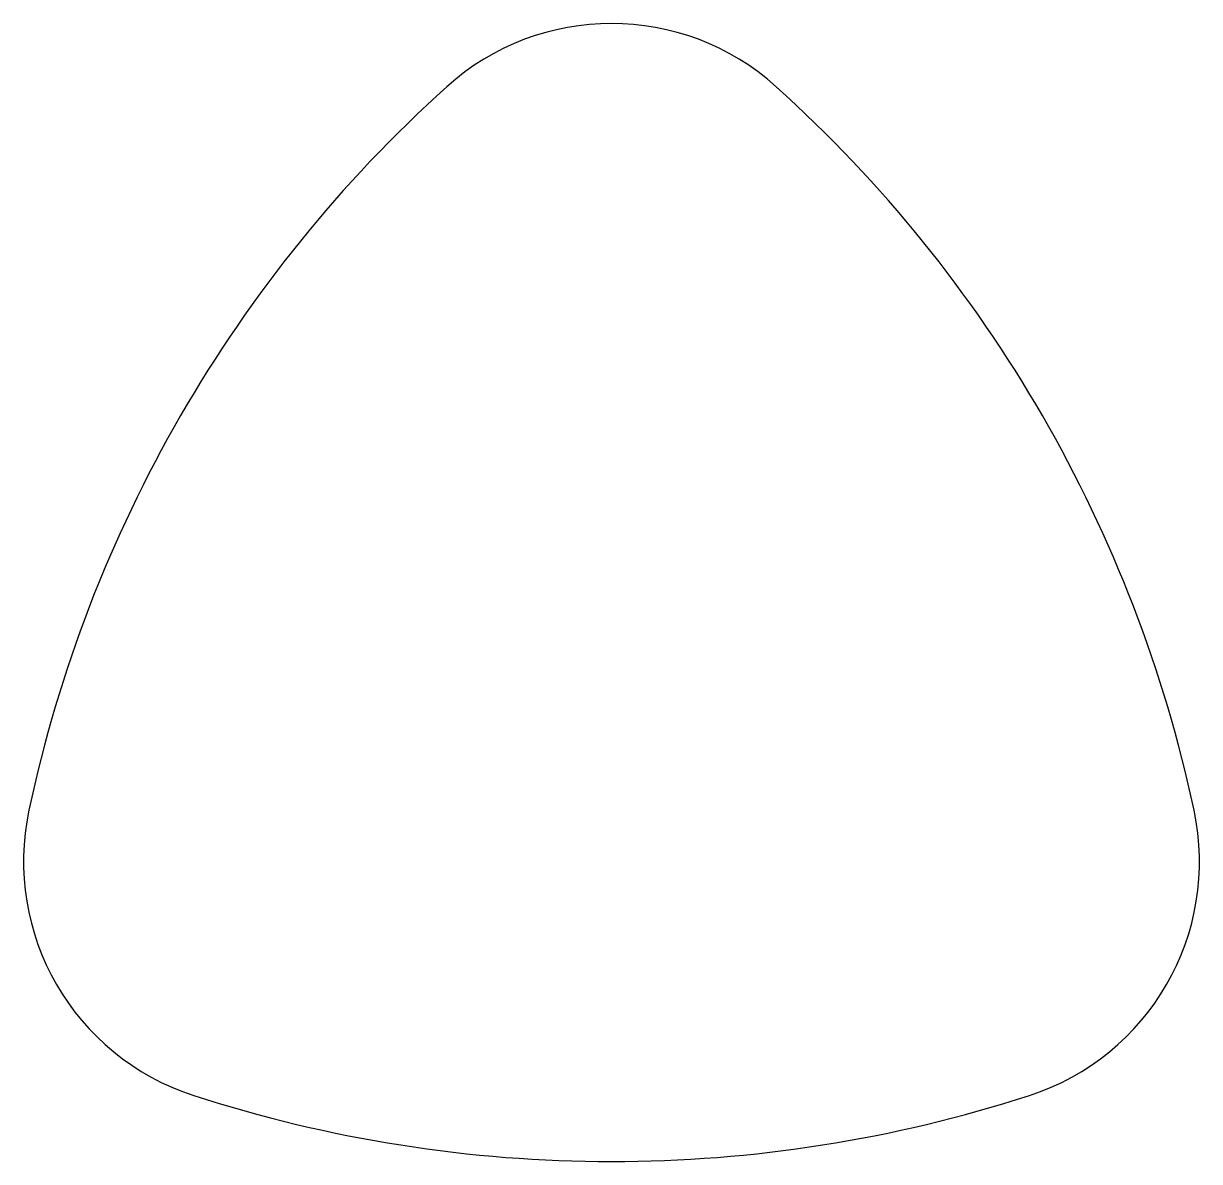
# Model space of a CAD drawing. Header units: millimetres. Extents: x 51 to 63.2, y 490.7 to 502.5.
import ezdxf

# ---------------------------------------------------------------- set-up
doc = ezdxf.new("R2010")
doc.units = ezdxf.units.MM

msp = doc.modelspace()

# ---------------------------------------------------------------- linework, layer by layer
for centre, radius, start, end in [((57.129, 499.984), 2.55, 47.9541, 132.0459), ((64.83, 491.444), 14.05, 132.0459, 167.9541), ((49.427, 491.444), 14.05, 12.0459, 47.9541), ((53.584, 493.844), 2.55, 167.9541, 252.0459), ((60.674, 493.844), 2.55, 287.9541, 12.0459), ((57.129, 504.784), 14.05, 252.0459, 287.9541)]:
    msp.add_arc(centre, radius, start, end)

doc.saveas('drawing.dxf')
